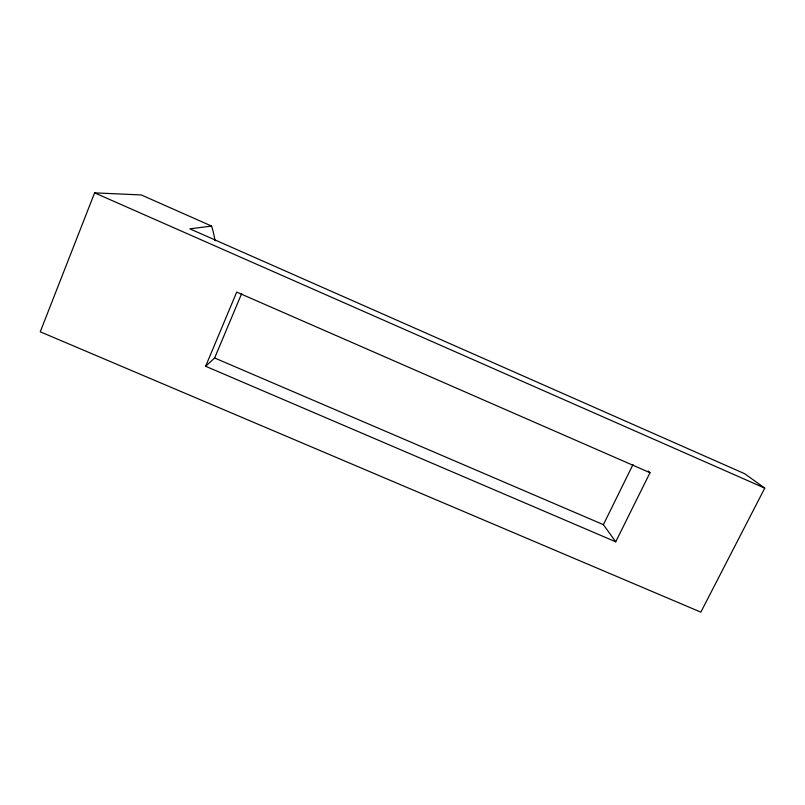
<?xml version="1.0" encoding="UTF-8"?>
<svg xmlns="http://www.w3.org/2000/svg" width="805" height="805" viewBox="0 0 805 805"><rect width="100%" height="100%" fill="white"/><g stroke="black" fill="none" stroke-linecap="round" stroke-linejoin="round"><path stroke-width="1.21" d="M211.574 226.064L141.288 194.951L94.608 192.858L40.25 331.801L700.843 612.142L764.75 488.122L744.685 473.722L189.859 228.841L211.574 226.064A101.692 97.053 44.2 0 1 215.046 240.806M205.627 366.275L236.7 292.104L649.997 472.706L615.724 541.805L205.627 366.275L214.633 357.984L241.711 293.473M615.724 541.805L603.388 524.659L633.012 464.505M214.633 357.984L603.388 524.659M94.608 192.858L764.75 488.122M648.216 470.985L649.997 472.706"/></g></svg>
